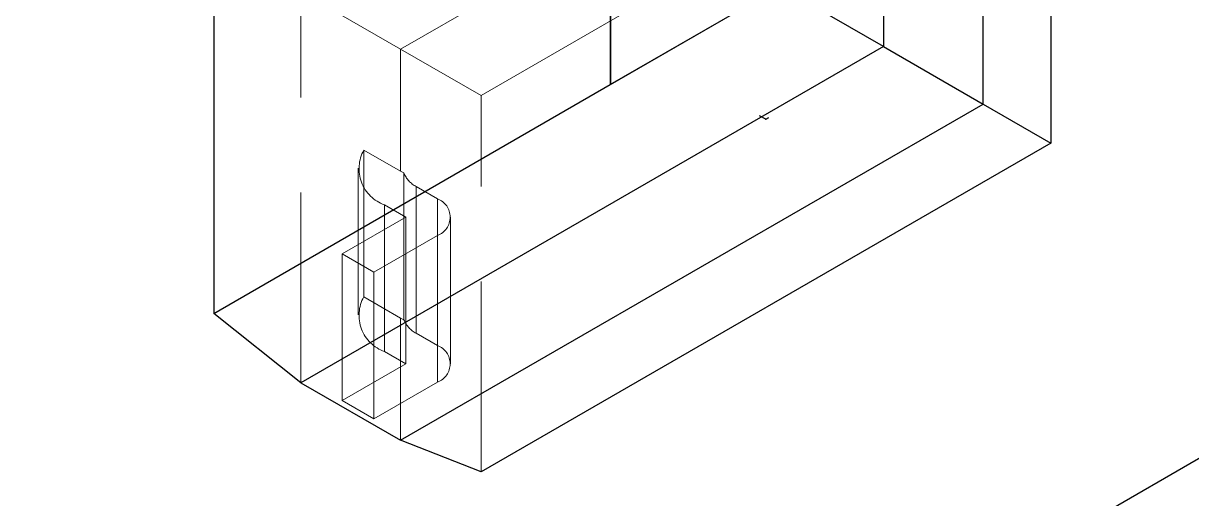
# Model space of a CAD drawing. Header units: millimetres. Extents: x 0 to 841, y 0 to 2287.
# Drawn here: x 597.43 to 605.23, y 216.28 to 219.45 of the extents above; entities that cross this region are included whole.
import ezdxf

# ---------------------------------------------------------------- set-up
doc = ezdxf.new("R2010")
doc.units = ezdxf.units.MM
doc.header["$PDSIZE"] = -1
doc.linetypes.add('HIDDEN', pattern=[1.905, 1.27, -0.635])

msp = doc.modelspace()

# ---------------------------------------------------------------- linework, layer by layer
at = {"color": 7, "linetype": 'Continuous', "lineweight": 25}
for p, q in [((590.4065, 207.9695), (638.4898, 235.7072)), ((603.1685, 221.909), (603.1685, 219.296)), ((601.345, 221.5268), (601.345, 219.0425)), ((601.3464, 221.526), (601.3464, 219.0433)), ((598.6987, 219.9991), (598.6987, 217.5147)), ((601.345, 219.0425), (602.4764, 219.6956)), ((603.1685, 219.296), (602.4764, 219.6956)), ((603.8332, 218.9123), (603.8332, 219.7289)), ((604.2848, 219.5413), (604.2848, 218.6516)), ((603.1685, 219.296), (599.2794, 217.0509)), ((603.1685, 219.296), (603.8332, 218.9123)), ((598.6987, 217.5147), (601.345, 219.0425)), ((599.9441, 216.6672), (603.8332, 218.9123)), ((603.8332, 218.9123), (604.2848, 218.6516)), ((604.2848, 218.6516), (600.4824, 216.4565)), ((599.2794, 217.0509), (598.6987, 217.5147)), ((599.2794, 217.0509), (599.9441, 216.6672)), ((600.4824, 216.4565), (599.9441, 216.6672))]:
    msp.add_line(p, q, dxfattribs=at)
at = {"color": 7, "linetype": 'HIDDEN', "lineweight": 18}
for p, q in [((603.8332, 221.5253), (599.9441, 219.2801)), ((600.4824, 218.9694), (604.2848, 221.1645)), ((601.3464, 219.0416), (602.4778, 219.6948)), ((599.2794, 217.0509), (599.2794, 219.6638)), ((599.2794, 219.6638), (599.9441, 219.2801)), ((599.9441, 219.2801), (599.9441, 218.4636)), ((600.4824, 218.9694), (599.9441, 219.2801)), ((601.3464, 219.0416), (601.345, 219.0425)), ((601.3464, 219.0433), (601.3464, 219.0416)), ((600.4824, 216.4565), (600.4824, 218.9694)), ((599.6998, 217.6248), (599.6998, 218.6046)), ((599.9441, 218.4636), (599.6998, 218.6046)), ((599.6623, 218.484), (599.6623, 217.5042)), ((599.9441, 218.4636), (599.9673, 218.4523)), ((599.9673, 218.4523), (599.9673, 217.4725)), ((600.0501, 217.3817), (600.0501, 218.3615)), ((600.0501, 218.3615), (600.1916, 218.2799)), ((600.1916, 217.3001), (600.1916, 218.2799)), ((599.838, 217.2592), (599.838, 218.2391)), ((599.838, 218.2391), (599.9794, 218.1574)), ((599.9794, 218.1574), (599.5552, 217.9125)), ((599.9794, 217.1776), (599.9794, 218.1574)), ((600.2794, 217.1776), (600.2794, 218.1574)), ((600.1916, 218.035), (599.7673, 217.7901)), ((600.1916, 217.0551), (600.1916, 218.035)), ((599.5552, 216.9327), (599.5552, 217.9125)), ((599.7673, 217.7901), (599.5552, 217.9125)), ((599.7673, 216.8102), (599.7673, 217.7901)), ((599.9441, 217.4837), (599.6998, 217.6248)), ((599.9441, 217.4837), (599.9441, 216.6672)), ((599.9441, 217.4837), (599.9673, 217.4725)), ((600.0501, 217.3817), (600.1916, 217.3001)), ((599.838, 217.2592), (599.9794, 217.1776)), ((599.9794, 217.1776), (599.5552, 216.9327)), ((600.1916, 217.0551), (599.7673, 216.8102)), ((599.7673, 216.8102), (599.5552, 216.9327))]:
    msp.add_line(p, q, dxfattribs=at)
at = {"color": 7, "linetype": 'Continuous'}
for q in [(602.3417, 218.8347), (602.4045, 218.8226)]:
    msp.add_line((602.3836, 218.8105), q, dxfattribs=at)
at = {"color": 7, "linetype": 'HIDDEN', "lineweight": 18}
for centre, radius, start, end in [((599.9249, 218.4808), 0.2569, 151.19833, 250.22229), ((600.1281, 218.5158), 0.1728, 201.54059, 243.19714), ((600.1451, 218.1574), 0.131, 290.78343, 69.21657), ((599.9249, 217.501), 0.2569, 151.19833, 250.22229), ((600.1281, 217.5359), 0.1728, 201.54059, 243.19714), ((600.1451, 217.1776), 0.131, 290.78343, 69.21657)]:
    msp.add_arc(centre, radius, start, end, dxfattribs=at)
at = {"color": 7, "linetype": 'Continuous'}
msp.add_point((602.3836, 218.8105), dxfattribs=at)

doc.saveas('drawing.dxf')
